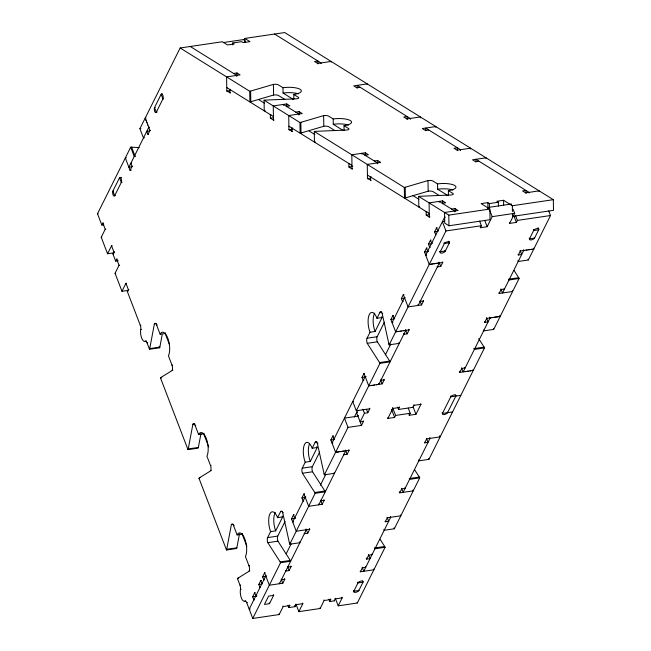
<?xml version="1.0" encoding="UTF-8"?>
<svg xmlns="http://www.w3.org/2000/svg" width="651" height="651" viewBox="0 0 651 651"><rect width="100%" height="100%" fill="white"/><g stroke="black" fill="none" stroke-linecap="round" stroke-linejoin="round"><path stroke-width="0.98" d="M162.18 334.728L159.853 347.097A3.711 1.465 81.6 0 1 159.617 347.797L149.502 349.294A3.711 1.465 81.6 0 0 149.738 348.594L154.393 323.848L156.297 323.571M200.972 433.533L198.352 447.449A3.711 1.465 81.6 0 1 198.116 448.148L188.001 449.646A3.711 1.465 81.6 0 0 188.237 448.946L192.891 424.2L194.795 423.923M239.47 533.885L236.85 547.8A3.711 1.465 81.6 0 1 236.614 548.5L226.499 549.997A3.711 1.465 81.6 0 0 226.735 549.298L231.39 524.551L233.286 524.275M103.745 224.798L101.849 225.075L97.504 213.748L130.68 147.199A3.711 1.676 -21 0 1 131.608 147.134L139.216 147.639M144.408 137.752A3.711 1.676 -21 0 1 143.464 137.955L139.908 128.686L180.148 47.987L222.333 41.745L227.484 44.952L234.23 43.959L232.684 42.999L232.708 44.935M148.526 126.774L148.754 127.36L128.874 167.234L132.243 166.729M101.849 225.075L102.842 223.081L103.476 222.992M131.323 170.131L130.054 170.318L132.047 166.331L130.859 163.246L131.494 163.149M148.583 134.342L147.948 134.431L149.933 130.444L145.197 118.091L146.036 117.961M114.527 252.734L107.57 253.76L101.231 237.241L105.21 229.266L102.842 223.081M107.57 253.76L111.549 245.785L112.184 245.687M118.205 260.75L115.675 261.116L112.924 253.955L113.917 251.961L111.549 245.785M115.675 261.116L116.667 259.122L117.302 259.033M128.296 290.37L121.973 291.298L115.064 273.282L119.035 265.307L116.667 259.122M243.962 40.167L244.32 39.459L223.236 42.575M121.973 291.298L125.952 283.323L126.587 283.234M149.502 349.294L147.004 342.776A3.711 1.465 81.6 0 0 145.222 341.197A7.421 2.929 81.6 0 1 141.658 338.032A7.421 2.929 81.6 0 1 140.754 329.544A3.711 1.465 81.6 0 0 140.299 325.305L127.327 291.502L128.32 289.508L125.952 283.323M282.933 605.991L283.152 606.577L279.173 614.552L252.759 618.45L280.54 562.724A3.711 1.465 81.6 0 0 280.158 561.927L267.821 542.682A3.711 1.465 81.6 0 1 267.634 537.596L270.613 531.615A12.987 5.127 81.6 0 1 269.945 513.826A12.987 5.127 81.6 0 1 277.57 517.659L282.632 516.91A12.987 5.127 81.6 0 0 282.241 515.974M277.57 517.659L280.557 511.678L282.453 511.401M299.606 541.819A3.719 1.465 81.6 0 0 299.883 542.722L289.768 544.22L315.149 493.312A3.711 1.465 81.6 0 0 314.767 492.514L302.43 473.261A3.711 1.465 81.6 0 1 302.243 468.183L305.221 462.202A12.987 5.127 81.6 0 1 304.554 444.413A12.987 5.127 81.6 0 1 312.179 448.246L317.24 447.497A12.987 5.127 81.6 0 0 316.858 446.553M312.179 448.246L315.165 442.265L317.061 441.98M369.573 408.201L369.792 408.779L356.3 410.773L379.94 363.356A3.711 1.465 81.6 0 0 379.566 362.558L367.229 343.313A3.711 1.465 81.6 0 1 367.034 338.227L370.02 332.246A12.987 5.127 81.6 0 1 369.345 314.457A12.987 5.127 81.6 0 1 376.978 318.29L382.031 317.542A12.987 5.127 81.6 0 0 381.649 316.598M376.978 318.29L379.956 312.309L381.852 312.032M270.613 531.615L275.674 530.866L282.632 516.91M305.221 462.202L310.283 461.453L317.24 447.497M370.02 332.246L375.074 331.497L382.031 317.542M280.54 562.724L290.655 561.235A3.711 1.465 81.6 0 0 290.281 560.43L277.944 541.184A3.711 1.465 81.6 0 1 277.749 536.107L285.016 521.524M315.149 493.312L325.272 491.814A3.711 1.465 81.6 0 0 324.89 491.017L312.553 471.772A3.711 1.465 81.6 0 1 312.358 466.686L319.625 452.111M379.94 363.356L390.063 361.858A3.711 1.465 81.6 0 0 389.68 361.061L377.344 341.816A3.711 1.465 81.6 0 1 377.149 336.73L384.424 322.155M254.476 599.783L253.841 599.88L252.653 596.788L254.647 592.801L255.273 592.711M259.985 587.617L258.789 584.492L260.774 580.505L261.409 580.415M264.412 579.846L263.785 579.943L262.597 576.851L264.583 572.864L265.217 572.774M309.518 528.653L309.738 529.23L296.246 531.224L291.51 518.871L293.495 514.884L294.13 514.786M303.765 500.928L303.13 501.026L301.942 497.934L303.936 493.946L304.562 493.857M334.215 472.406A3.719 1.465 81.6 0 0 334.5 473.31L324.377 474.799L335.59 452.307L330.854 439.954L332.84 435.967L333.475 435.869M363.819 380.477L363.185 380.575L361.997 377.482L363.99 373.495L364.617 373.397M399.006 342.45A3.719 1.465 81.6 0 0 399.291 343.354L389.168 344.851L395.653 331.855L390.909 319.495L392.895 315.507L393.529 315.418M403.164 301.559L402.53 301.649L401.35 298.565L403.335 294.577L403.97 294.48M429.888 264.355L429.261 264.444L424.517 252.092L426.503 248.104L427.137 248.007M430.287 247.168L429.652 247.258L428.464 244.174L430.457 240.186L431.084 240.089M435.779 234.962L434.599 231.878L436.585 227.891L437.22 227.793M336.225 452.217L335.59 452.307L348.016 427.39L344.46 418.121L357.952 416.127L358.327 415.379M396.28 331.758L395.653 331.855L445.951 230.959L442.395 221.69L444.617 221.364M286.253 553.667L291.111 543.927M320.373 485.239L325.769 474.408M354.347 417.088L357.643 410.48M385.376 354.86L390.779 344.029M449.157 241.969L449.45 242.742L445.219 251.229A2.783 1.261 -21 0 1 441.948 253.101A2.783 1.261 -21 0 1 440.157 251.978L444.397 243.482L444.169 242.904M273.648 595.356L268.586 596.104L264.444 604.413L269.506 603.664L273.648 595.356L273.347 594.583M306.361 529.735L279.442 583.727L279.149 582.954M362.876 409.21L364.43 413.263L360.125 421.905L363.494 421.409L363.274 420.831M405.768 330.358L378.849 384.359L378.548 383.585M264.583 572.864L269.327 585.225L282.819 583.231L284.804 579.244L284.585 578.666M285.512 570.52L285.74 571.098L289.109 570.601L291.103 566.614L290.875 566.036M304.155 533.136L304.375 533.722L307.752 533.218L309.738 529.23M303.936 493.946L308.672 506.307L322.164 504.313L324.149 500.326L323.929 499.748M343.5 454.219L343.72 454.797L347.097 454.3L349.082 450.313L348.863 449.735M348.016 427.39L361.508 425.396L363.494 421.409M364.43 413.263L367.807 412.767L369.792 408.779M363.99 373.495L368.726 385.848L382.218 383.862L384.204 379.875L383.984 379.289M403.555 333.768L403.783 334.345L407.152 333.849L409.137 329.862L408.918 329.284M403.335 294.577L408.071 306.93L421.563 304.937L423.557 300.949L423.329 300.371M437.163 266.357L437.391 266.943L440.76 266.438L442.745 262.451L442.525 261.873M295.855 604.087L295.09 606.659L288.906 607.57L289.679 604.999M487.998 208.645L488.624 207.384L511.108 204.064L511.548 205.22M488.624 207.384L492.18 216.653L487.16 226.719L480.414 227.72L481.406 225.726L479.632 221.088M392.724 407.9L395.613 415.436L394.62 417.429L387.874 418.422L392.846 408.454L392.618 407.876M413.979 404.719L413.206 407.29L398.591 409.455L399.364 406.875M323.913 599.945L324.133 600.523L320.162 608.498L298.85 611.647L302.829 603.672L302.601 603.086M510.791 204.691L511.108 204.064M420.725 403.726L420.945 404.304L415.981 414.272L409.235 415.265L410.228 413.271L408.226 408.063M515.6 215.774L517.382 220.412L516.389 222.406L509.643 223.399L514.664 213.333L513.102 209.28M335.208 598.277L334.435 600.849L329.886 601.524L330.659 598.944M380.086 539.272L384.708 546.49A3.711 1.465 81.6 0 1 385.091 547.288L357.309 603.013L338.195 605.837L342.174 597.862L341.946 597.276M373.576 569.015L373.877 569.78L360.385 571.773L362.371 567.786L365.748 567.29L365.52 566.712M368.442 554.579L370.053 558.648L366.676 559.152L368.669 555.165L372.038 554.66L371.819 554.082M387.085 517.203L388.688 521.272L385.319 521.768L387.304 517.781L400.796 515.787L400.503 515.014M412.921 490.089L413.222 490.862L399.73 492.856L401.716 488.868L405.093 488.372L404.873 487.794M426.429 438.286L428.041 442.355L424.664 442.851L426.649 438.864L440.141 436.87L439.702 435.714M472.984 369.638L473.277 370.411L459.785 372.405L461.779 368.417L465.148 367.921L464.928 367.343M484.718 322.391L486.712 318.404L486.484 317.826L488.095 321.895L484.718 322.391L484.499 321.814M512.329 290.72L512.622 291.493L499.13 293.487L501.124 289.5L504.492 289.003L504.273 288.426M520.092 250.423L521.703 254.492L518.326 254.989L520.32 251.001L533.804 249.007L533.511 248.234M353.696 591.458L357.96 582.905A2.783 1.253 -21.1 0 1 361.24 581.034A2.783 1.253 -21.1 0 1 363.014 582.157L358.75 590.709A2.067 0.936 -21 0 1 358.164 591.352L356.569 592.117A3.401 1.538 -21 0 1 354.722 592.386L353.688 592.011A2.067 0.936 -21 0 1 353.696 591.458L353.469 590.88M452.567 411.945L442.452 413.442L450.736 396.825A2.783 1.294 -19.8 0 1 453.902 394.97A2.783 1.294 -19.8 0 1 455.846 396.077L447.506 412.693A2.783 1.229 -22.2 0 1 444.128 414.573A2.783 1.229 -22.2 0 1 442.509 413.434M489.788 317.135L490.081 317.908L463.162 371.908L461.551 367.839M523.396 249.732L523.689 250.505L502.507 292.991L500.896 288.922M529.491 238.868L533.674 230.47A2.783 1.261 -21 0 1 536.953 228.607A2.783 1.261 -21 0 1 538.735 229.73L534.544 238.128L529.491 238.868L529.19 238.103M383.919 529.369A3.719 1.465 81.6 0 0 384.204 530.272L394.319 528.783L419.7 477.875A3.711 1.465 81.6 0 0 419.317 477.069L414.695 469.851M418.528 459.956A3.719 1.465 81.6 0 0 418.813 460.859L428.928 459.362L484.49 347.919A3.711 1.465 81.6 0 0 484.108 347.113L478.713 338.699M483.319 330A3.711 1.465 81.6 0 0 483.603 330.903L493.718 329.406L519.099 278.498A3.711 1.465 81.6 0 0 518.725 277.7L514.095 270.482M517.927 260.579A3.719 1.465 81.6 0 0 518.212 261.49L528.327 259.993L550.502 215.522L548.728 210.883M188.001 449.646L160.504 377.971A3.719 1.465 81.6 0 1 160.838 377.531L172.808 370.094M226.499 549.997L199.003 478.322A3.719 1.465 81.6 0 1 199.336 477.883L211.306 470.445M252.759 618.45L246.705 602.663A3.711 1.465 81.6 0 0 244.922 601.085A7.421 2.929 81.6 0 1 241.366 597.919A7.421 2.929 81.6 0 1 240.455 589.432A3.711 1.465 81.6 0 0 239.999 585.192L237.501 578.674A3.711 1.465 81.6 0 1 237.835 578.234L249.805 570.797M180.148 47.987L249.732 91.278A3.711 1.082 -0.9 0 0 250.627 91.099L273.42 84.378A3.711 1.082 -0.9 0 1 278.335 84.842L282.973 87.73A12.987 3.784 -0.9 0 1 300.184 89.35A12.987 3.784 -0.9 0 1 293.796 94.46L293.861 99.123M249.732 91.278L249.894 101.922A3.711 1.082 -0.9 0 0 250.79 101.743L273.583 95.03A3.711 1.082 -0.9 0 1 278.498 95.494L284.78 99.4M265.209 110.751A3.711 1.082 -0.9 0 0 264.241 110.857L264.078 100.205L299.948 122.518A3.711 1.082 -0.9 0 0 300.852 122.339L323.637 115.626A3.711 1.082 -0.9 0 1 328.552 116.09L333.19 118.97A12.987 3.784 -0.9 0 1 350.401 120.598A12.987 3.784 -0.9 0 1 344.013 125.7L344.078 130.363M299.948 122.518L300.111 133.17A3.711 1.082 -0.9 0 0 301.014 132.983L323.799 126.27A3.711 1.082 -0.9 0 1 328.714 126.733L334.996 130.639M315.426 141.999A3.711 1.082 -0.9 0 0 314.457 142.097L314.295 131.453L404.32 187.455A3.711 1.082 -0.9 0 0 405.223 187.268L428.008 180.555A3.711 1.082 -0.9 0 1 432.923 181.019L437.562 183.907A12.987 3.784 -0.9 0 1 454.772 185.527A12.987 3.784 -0.9 0 1 448.384 190.637L448.458 195.625M404.32 187.455L404.483 198.099A3.711 1.082 -0.9 0 0 405.386 197.92L428.171 191.199A3.711 1.082 -0.9 0 1 433.086 191.663L439.368 195.569M431.157 264.168L432.419 263.98M433.688 263.793L434.949 263.606M436.211 263.419L437.48 263.232M438.741 263.045L439.376 262.955L418.194 305.441L417.893 304.668M337.495 452.03L338.756 451.843M340.017 451.656L341.287 451.468M342.548 451.281L343.818 451.094M345.079 450.907L345.714 450.809L318.787 504.81L318.494 504.037M244.874 42.299L244.817 38.425L284.699 32.55L553.334 199.678L553.496 210.33L512.5 216.384L512.459 213.479M232.684 42.999L241.676 41.672L243.222 42.632L249.968 41.631L244.817 38.425M233.619 73.473L236.997 72.969L240.089 74.898L226.597 76.883L226.817 91.083L230.535 92.914M162.424 94.078L161.163 94.265L154.531 107.561A2.783 1.099 81.6 0 0 154.678 111.37A2.783 1.099 81.6 0 0 156.313 112.192L157.151 112.07M163.572 98.806L162.937 98.903L156.313 112.192L154.531 107.561L155.166 107.464M230.487 89.366L229.852 89.456L229.909 93.003M226.817 91.083L229.974 90.619M360.19 87.307L356.821 87.804L353.729 85.883L367.213 83.889L367.229 84.557M286.481 106.349L289.85 105.853L286.757 103.932L273.265 105.926L273.485 120.118L274.12 120.028M148.754 127.36L149.592 127.23M149.933 130.444L150.568 130.355M149.925 130.875L146.76 131.347L147.948 134.431M270.971 114.552L270.336 114.649L270.393 118.197L273.485 120.118M295.749 112.127L299.126 111.622L302.219 113.551L288.727 115.544L288.946 129.736L292.665 131.567M270.393 118.197L273.558 117.725M292.616 128.019L291.982 128.109L292.039 131.657M288.946 129.736L292.738 129.175M130.054 170.318L125.317 157.965L125.944 157.868M125.317 157.965L126.156 157.835M132.047 166.331L132.674 166.241M428.789 129.98L425.412 130.485L422.32 128.556L435.812 126.563L435.828 127.45M121.428 177.479L119.532 177.764L112.908 191.052A2.783 1.099 81.6 0 0 113.046 194.861A2.783 1.099 81.6 0 0 114.682 195.682L115.317 195.593M122.152 182.272L121.314 182.394L114.682 195.682L112.908 191.052L113.534 190.955M365.016 155.215L368.393 154.718L365.301 152.79L351.809 154.783L352.028 168.983L352.655 168.886M349.514 163.417L348.879 163.507L348.936 167.055L352.028 168.983M374.292 160.984L377.661 160.488L380.754 162.408L367.27 164.402L367.481 178.602L371.208 180.425M348.936 167.055L352.728 166.493M97.504 213.748L98.13 213.658M371.151 176.877L370.525 176.974L370.574 180.522M479.006 161.228L475.629 161.725L472.536 159.796L486.028 157.811L486.045 158.698M367.481 178.602L370.647 178.13M105.21 229.266L105.844 229.168M101.231 237.241L101.865 237.143M442.314 203.299L445.683 202.803L442.59 200.882L429.099 202.876L429.318 217.068L429.953 216.978M113.917 251.961L114.552 251.872M112.924 253.955L113.559 253.866M426.804 211.502L426.177 211.599L426.226 215.147L429.318 217.068M498.438 206.115L498.381 202.241L489.389 203.568L487.843 202.607L481.097 203.608L489.853 209.052L490.016 219.704L448.954 225.767L444.723 223.138L444.56 212.486L458.052 210.501L454.959 208.572L451.591 209.077M553.334 199.678L512.337 205.732L503.581 200.288L496.835 201.281L498.381 202.241M426.226 215.147L429.391 214.675M419.797 206.928A3.711 1.082 -0.9 0 0 418.837 207.026L418.666 196.382L448.791 215.123L489.853 209.052M119.035 265.307L119.67 265.209M445.268 217.117L444.633 217.206L425.705 255.176L426.543 255.054M492.18 216.653L514.664 213.333M115.064 273.282L115.691 273.184M438.4 230.885L437.773 230.975L436.585 227.891M434.599 231.878L437.757 231.406M445.951 230.959L481.406 225.726M517.382 220.412L550.502 215.522M432.589 243.132L431.637 243.271L430.457 240.186M428.464 244.174L431.629 243.702M128.32 289.508L128.955 289.41M444.397 243.482L449.45 242.742M127.327 291.502L127.962 291.404M428.325 251.099L427.691 251.188L426.503 248.104M424.517 252.092L428.309 251.53M523.689 250.505L524.535 250.375M526.22 250.13L527.066 250M528.75 249.756L529.588 249.626M531.281 249.382L532.119 249.26M429.261 264.444L442.745 262.451M140.299 325.305L140.925 325.207M154.393 323.848A3.711 1.465 81.6 0 1 156.574 324.947L157.208 324.849M140.754 329.544L141.381 329.455M518.725 277.7L508.602 279.198A3.711 1.465 81.6 0 1 508.984 279.995L519.099 278.498M405.15 297.572L404.523 297.662L392.097 322.587L392.935 322.465M401.35 298.565L404.507 298.093M156.574 324.947L160.13 334.215L165.191 333.467A12.987 5.127 81.6 0 1 165.517 332.881M145.222 341.197L146.483 341.01M420.18 301.454L423.557 300.949M147.004 342.776L147.631 342.686M379.956 312.309A3.711 1.465 81.6 0 1 382.137 313.408L382.772 313.31M149.738 348.594L159.853 347.097M394.718 318.502L394.083 318.599L392.895 315.507M390.909 319.495L394.075 319.031M494.296 317.289L495.981 317.037M496.827 316.915L498.511 316.663M499.358 316.541L500.196 316.419L499.976 315.833M395.653 331.855L409.137 329.862M486.712 318.404L500.196 316.419L499.903 315.645M490.081 317.908L490.927 317.786M492.612 317.533L493.45 317.411M160.13 334.215A12.987 5.127 81.6 0 1 167.755 338.048A12.987 5.127 81.6 0 1 168.43 355.837L171.986 365.105L172.613 365.016M367.034 338.227L377.149 336.73M367.229 343.313L377.344 341.816M160.838 377.531L161.472 377.442M382.137 313.408L388.875 343.883L389.51 343.785M160.504 377.971L161.765 377.783M379.566 362.558L389.68 361.061M473.993 348.61L484.108 347.113M484.49 347.919L474.376 349.408A3.711 1.465 81.6 0 0 474.018 348.651M366.017 376.457L365.17 376.579L332.034 443.038L332.881 442.916M361.997 377.482L365.797 376.921M380.835 380.371L384.204 379.875M464.847 371.656L465.693 371.534M467.377 371.282L468.215 371.16M469.908 370.907L470.746 370.785M472.431 370.533L473.277 370.411M353.591 401.382L352.744 401.504L356.3 410.773M192.891 424.2A3.711 1.465 81.6 0 1 195.072 425.298L195.707 425.201M460.851 395.336L450.736 396.825L450.435 396.052M195.072 425.298L198.628 434.567L203.69 433.818A12.987 5.127 81.6 0 1 204.015 433.232M357.415 412.514L356.569 412.636L361.508 425.396M392.846 408.454L399.592 407.461M414.207 405.296L420.945 404.304M395.613 415.436L410.228 413.271M188.237 448.946L198.352 447.449M334.663 438.961L334.028 439.051L332.84 435.967M330.854 439.954L334.012 439.482M315.165 442.265A3.711 1.465 81.6 0 1 317.346 443.355L317.973 443.266M198.628 434.567A12.987 5.127 81.6 0 1 206.253 438.4A12.987 5.127 81.6 0 1 206.928 456.188L210.485 465.457L211.111 465.367M335.59 452.307L349.082 450.313M199.336 477.883L199.971 477.793M199.003 478.322L199.629 478.233M302.243 468.183L312.358 466.686M302.43 473.261L312.553 471.772M317.346 443.355L324.084 473.838L324.711 473.741M314.767 492.506L324.89 491.017M409.837 478.469L419.317 477.069M419.7 477.875L409.585 479.364A3.711 1.465 81.6 0 0 409.227 478.607M305.75 496.941L305.116 497.038L292.69 521.956L293.536 521.833M301.942 497.934L305.734 497.372M324.149 500.326L320.78 500.822L320.552 500.245M280.557 511.678A3.711 1.465 81.6 0 1 282.737 512.776L283.364 512.679M231.39 524.551A3.711 1.465 81.6 0 1 233.571 525.65L234.205 525.552M295.31 517.879L294.683 517.968L293.495 514.884M291.51 518.871L295.302 518.31M233.571 525.65L237.127 534.919L242.188 534.17A12.987 5.127 81.6 0 1 242.514 533.584M267.634 537.596L277.749 536.107M267.821 542.682L277.944 541.184M226.735 549.298L236.85 547.8M282.737 512.776L289.475 543.251L290.102 543.162M237.127 534.919A12.987 5.127 81.6 0 1 244.752 538.751A12.987 5.127 81.6 0 1 245.427 556.54L248.983 565.809L249.61 565.711M280.158 561.927L290.281 560.43M374.594 547.979L384.708 546.49M385.091 547.288L374.976 548.785A3.711 1.465 81.6 0 0 374.618 548.028M287.726 567.111L291.103 566.614M237.835 578.234L238.469 578.137M237.501 578.674L238.128 578.584M266.617 575.826L265.771 575.956L249.203 609.181L250.261 609.027M262.597 576.851L265.754 576.387M239.999 585.192L240.634 585.094M281.427 579.74L284.804 579.244M262.589 583.499L261.962 583.597L260.774 580.505M258.789 584.492L261.946 584.028M240.455 589.432L241.09 589.342M256.787 595.779L255.843 595.917L254.647 592.801M252.653 596.788L256.453 596.226M244.922 601.085L245.557 600.987M246.705 602.663L247.339 602.574M358.872 590.465L353.818 591.214L353.517 590.441M283.152 606.577L289.898 605.576M296.083 604.665L302.829 603.672M324.133 600.523L330.879 599.53M335.428 598.855L342.174 597.862M398.176 331.481L398.811 331.392M400.707 331.107L401.341 331.017M403.238 330.732L403.872 330.643M368.726 385.848L369.361 385.758M371.257 385.473L371.892 385.384M373.788 385.107L374.423 385.01M376.319 384.733L376.945 384.635M274.559 34.031L321.024 62.944L321.041 63.611M293.796 94.46L298.435 97.349A3.711 1.082 -0.9 0 1 296.604 98.806L265.112 100.108A3.711 1.082 -0.9 0 0 264.078 100.205M344.013 125.7L348.651 128.589A3.711 1.082 -0.9 0 1 346.82 130.045L315.328 131.347A3.711 1.082 -0.9 0 0 314.295 131.453M448.384 190.637L453.023 193.518A3.711 1.082 -0.9 0 1 451.192 194.983L419.7 196.276A3.711 1.082 -0.9 0 0 418.666 196.382M282.973 87.73L283.055 93.052L293.202 99.367M333.19 118.97L333.271 124.292L343.419 130.607M437.562 183.907L437.643 189.229L447.79 195.536M190.255 46.481L236.712 75.394L236.728 76.281M258.447 99.457L264.314 103.11M309.209 131.038L314.905 134.578M412.636 195.39L418.902 199.279M226.76 87.535L273.428 116.57M288.889 126.188L351.971 165.435M367.433 175.046L429.269 213.52M538.068 227.988L538.735 229.73M537.978 227.964L538.686 229.819L533.633 230.568L533.332 229.795M533.454 229.893L533.674 230.47M534.373 237.452L534.544 238.128M513.94 216.034L516.389 222.406M509.416 222.821L509.643 223.399M518.106 254.411L518.326 254.989M484.71 220.347L487.16 226.719M480.194 227.134L480.414 227.72M498.91 292.909L499.13 293.487M448.694 241.187L449.361 242.921A2.783 1.261 -21 0 0 447.579 241.806A2.783 1.261 -21 0 0 444.299 243.669L444.08 243.092M445.015 250.277L445.308 251.042L440.255 251.791L440.035 251.213M444.999 250.651L445.219 251.229M439.938 251.4L440.157 251.978M439.083 262.182L440.76 266.438M459.346 371.249L459.785 372.405M419.96 300.876L421.563 304.937M455.35 394.921L455.79 396.085M447.286 412.116L447.506 412.693M442.151 412.669L442.452 413.442M405.475 329.585L407.152 333.849M429.725 437.594L430.026 438.359L403.107 492.359L401.496 488.291M412.986 406.712L415.981 414.272M424.444 442.273L424.664 442.851M409.007 414.687L409.235 415.265M397.704 407.135L398.591 409.455M380.615 379.793L382.218 383.862M391.503 409.316L394.62 417.429M244.32 39.459L245.427 42.356M387.654 417.844L387.874 418.422M399.283 491.7L399.73 492.856M366.472 409.292L367.807 412.767M390.38 516.512L390.681 517.285L363.754 571.277L362.151 567.208M385.099 521.191L385.319 521.768M345.412 450.044L347.097 454.3M366.236 557.988L366.676 559.152M360.166 571.196L360.385 571.773M362.574 581.001L363.014 582.157L357.96 582.905L357.659 582.132M358.53 590.132L358.75 590.709M320.609 500.261L322.164 504.313M357.082 602.435L357.309 603.013M335.525 598.879L338.195 605.837M334.207 600.271L334.435 600.849M306.068 528.962L307.752 533.218M145.865 119.825L146.084 120.402M146.752 122.144L146.971 122.722M147.639 124.463L147.858 125.041M328.999 599.205L329.886 601.524M319.934 607.92L320.162 608.498M131.608 147.134L135.164 156.403M130.68 147.199L134.236 156.468A3.711 1.676 -21 0 1 135.107 156.403M287.506 566.533L289.109 570.601M296.181 604.689L298.85 611.647M294.643 605.503L295.09 606.659M281.208 579.162L282.819 583.231M288.019 605.251L288.906 607.57M278.954 613.966L279.173 614.552M269.205 602.891L269.506 603.664M165.191 333.467L169.52 344.745M203.69 433.818L208.735 446.977M242.188 534.17L246.875 546.392M159.145 346.576L159.617 347.797M539.174 191.532L539.166 190.865L525.674 192.859L522.582 190.93L525.959 190.434L526 193.339M529.06 193.021L529.051 192.362L475.914 159.3L475.954 161.961M512.337 205.732L512.427 211.542M503.581 200.288L503.654 205.122M489.389 203.568L489.446 207.441M487.843 202.607L487.933 208.418M470.583 149.079L470.567 148.192L457.083 150.186L453.991 148.257L457.36 147.761L457.409 150.666M460.469 150.568L460.452 149.681L425.697 128.06L425.738 130.721M454.959 208.572L455 211.477M454.691 211.884L454.683 210.997L439.222 201.379L439.23 202.266M448.791 215.123L448.954 225.767M442.59 200.882L442.639 203.787M428.008 180.555L428.171 191.199M420.367 117.831L420.351 116.944L406.867 118.938L403.775 117.017L407.144 116.521L407.184 119.418M410.252 119.328L410.236 118.441L357.098 85.387L357.139 88.048M405.223 187.268L405.386 197.92M377.661 160.488L377.71 163.393M377.401 163.8L377.385 162.913L361.923 153.294L361.94 154.181M365.301 152.79L365.341 155.695M331.156 62.114L331.147 61.446L317.655 63.44L314.563 61.519L317.94 61.023L317.981 63.92M323.637 115.626L323.799 126.27M300.852 122.339L301.014 132.983M299.126 111.622L299.167 114.527M298.858 114.934L298.842 114.047L283.388 104.429L283.397 105.316M286.757 103.932L286.806 106.837M273.42 84.378L273.583 95.03M250.627 91.099L250.79 101.743M236.997 72.969L237.037 75.874M437.643 189.229A12.987 3.784 -0.9 0 1 452.909 189.994M333.271 124.292A12.987 3.784 -0.9 0 1 348.537 125.057M283.055 93.052A12.987 3.784 -0.9 0 1 298.321 93.817M528.327 259.993A3.719 1.465 81.6 0 1 528.051 259.09M493.718 329.406A3.711 1.465 81.6 0 1 493.442 328.503M428.928 459.362A3.719 1.465 81.6 0 1 428.643 458.459M394.319 528.783A3.719 1.465 81.6 0 1 394.034 527.88M534.593 238.038A2.783 1.261 -21 0 1 531.314 239.902A2.783 1.261 -21 0 1 529.532 238.779M171.986 365.105A3.711 1.465 81.6 0 1 172.173 370.191M210.485 465.457A3.711 1.465 81.6 0 1 210.672 470.543M248.983 565.809A3.711 1.465 81.6 0 1 249.17 570.894M289.768 544.22A3.719 1.465 81.6 0 1 289.475 543.251M324.377 474.799A3.719 1.465 81.6 0 1 324.084 473.838M389.168 344.851A3.719 1.465 81.6 0 1 388.875 343.883M275.674 530.866A12.987 5.127 81.6 0 1 275.332 512.5M310.283 461.453A12.987 5.127 81.6 0 1 309.616 443.665M375.074 331.497A12.987 5.127 81.6 0 1 374.74 313.123M140.917 128.459A3.711 1.676 -21 0 1 139.908 128.686M162.937 98.903L161.163 94.265A2.783 1.099 81.6 0 1 162.791 95.087A2.783 1.099 81.6 0 1 162.937 98.903M121.314 182.394L119.532 177.764A2.783 1.099 81.6 0 1 121.167 178.586A2.783 1.099 81.6 0 1 121.314 182.394"/></g></svg>
